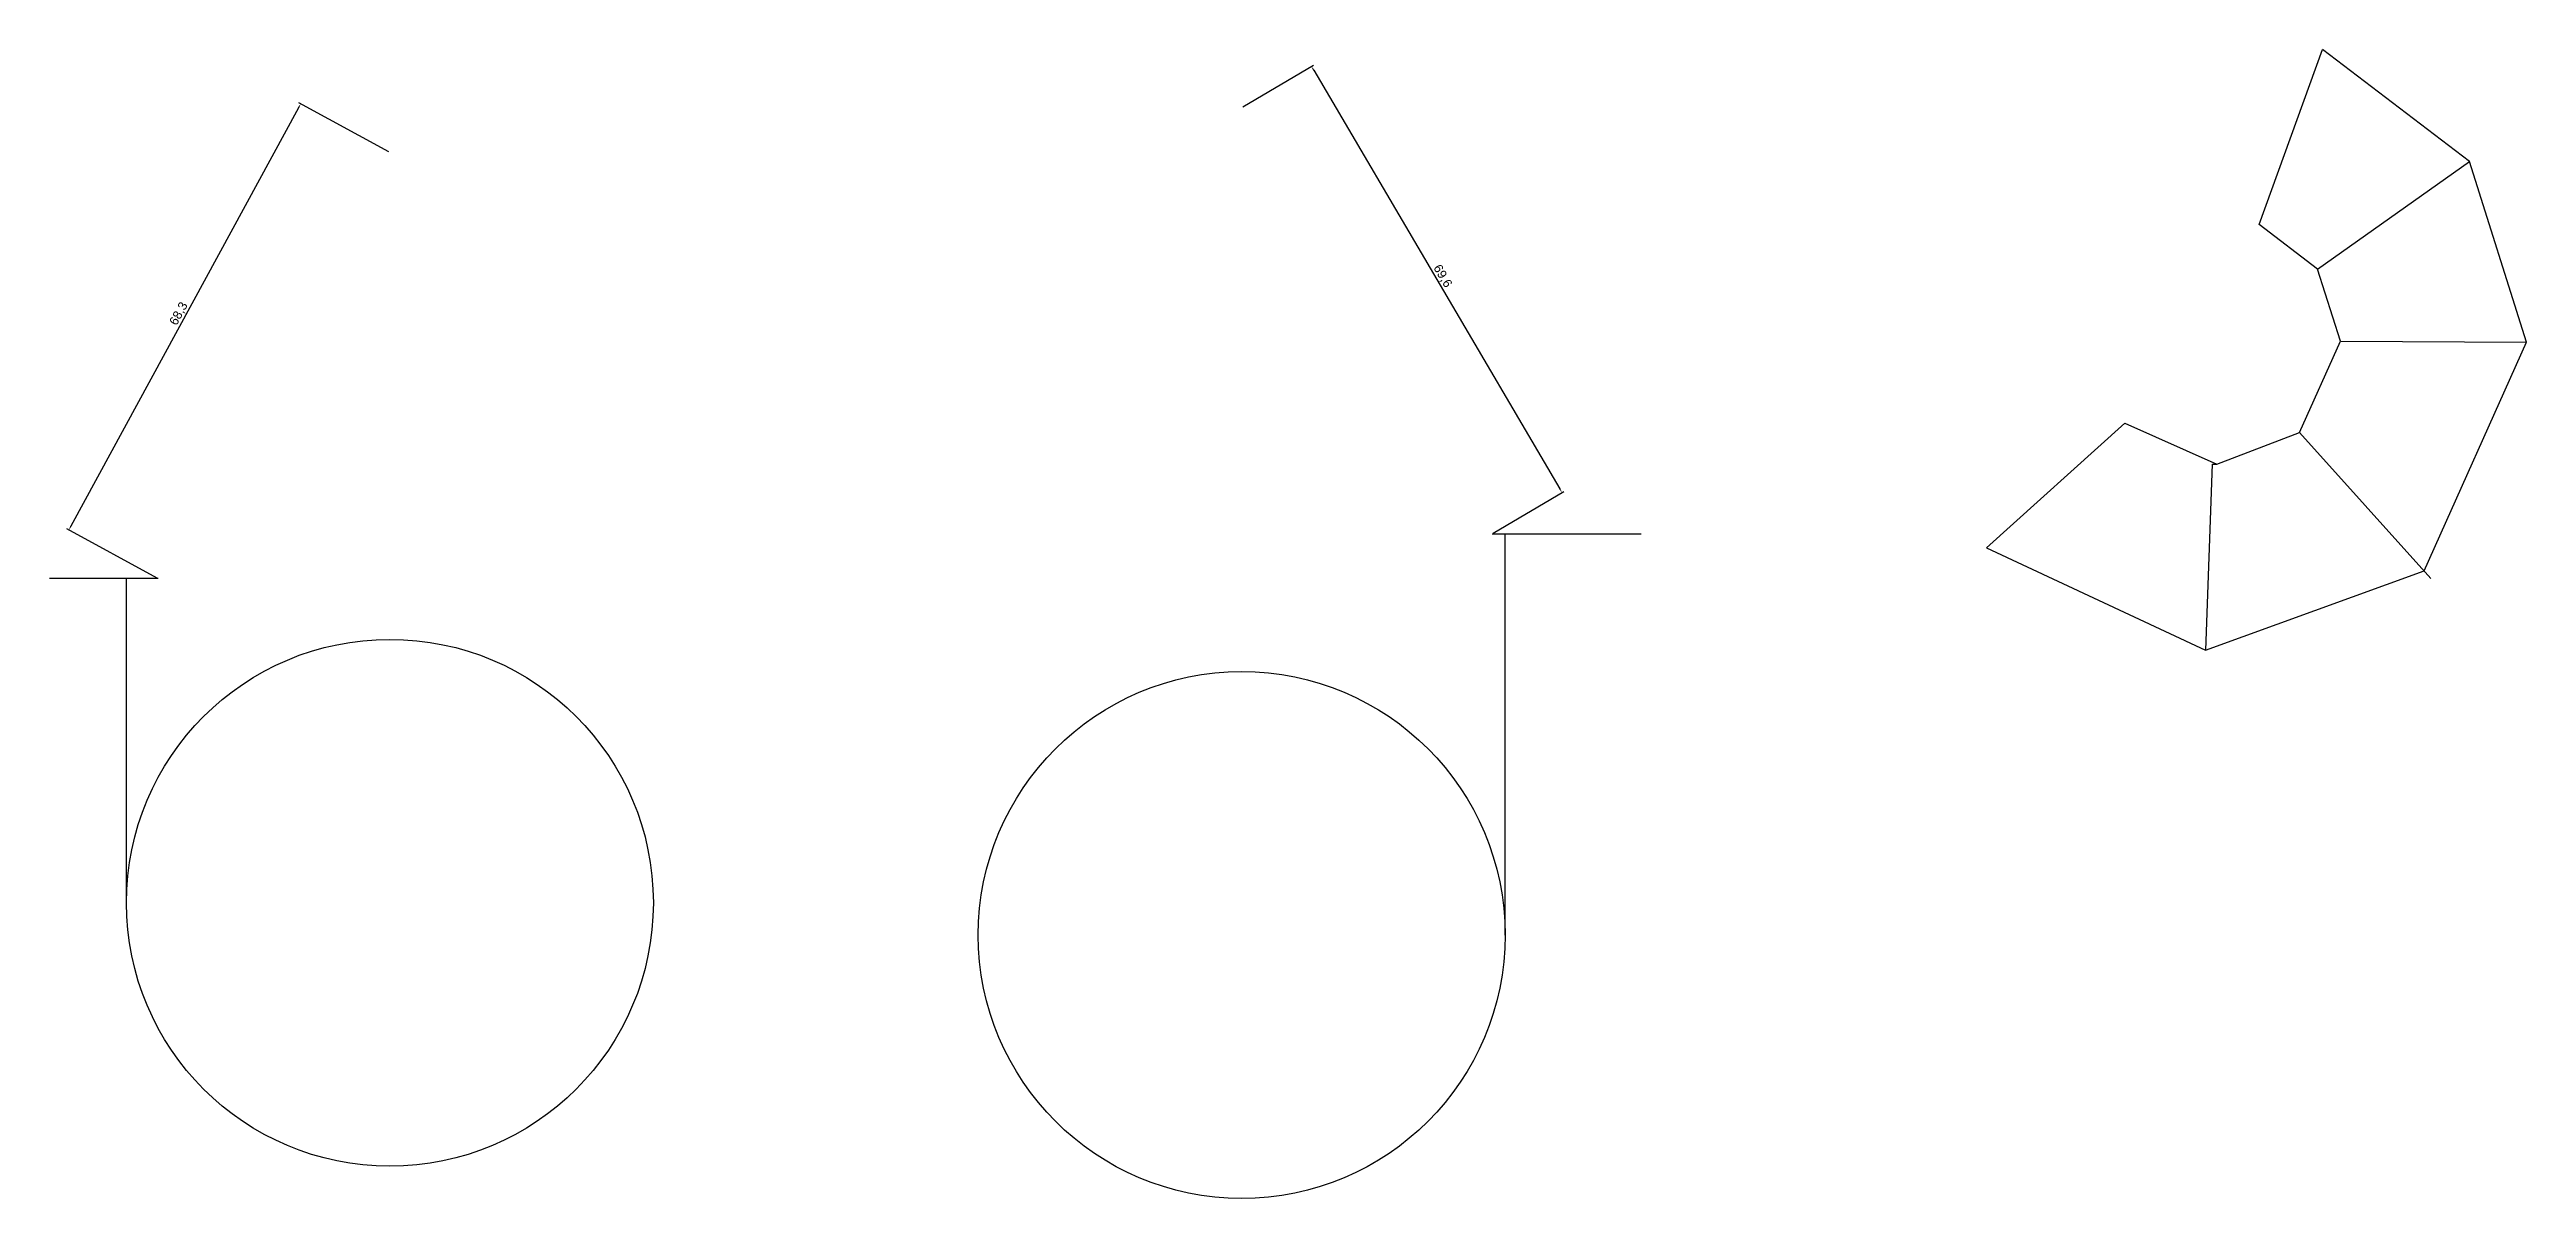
# Paper-space layout 'Layout1' of a CAD drawing. Header units: millimetres. Extents: x 98 to 1493, y 235 to 881.
import ezdxf

# ---------------------------------------------------------------- set-up
doc = ezdxf.new("R2010")
doc.units = ezdxf.units.MM
doc.styles.get("Standard").update_dxf_attribs({"font": 'arial.ttf'})
doc.dimstyles.new('ISO-25', dxfattribs={"dimtxt": 5, "dimasz": 2.5, "dimexe": 1.25, "dimexo": 0.625, "dimtad": 1, "dimtxsty": 'Standard', "dimcen": 2.5, "dimclrt": 5, "dimadec": 0, "dimazin": 0, "dimtfac": 1, "dimtmove": 0, "dimatfit": 3, "dimfxl": 1, "dimarcsym": 0})

# ---------------------------------------------------------------- blocks, each defined once
blk = doc.blocks.new('*D9')
at = {"color": 0, "lineweight": -2, "transparency": 16777216}
for p, q in [((769.8759879913612, 849.1711438107411), (809.6919213907296, 872.5743622691496)), ((809.8811213726619, 869.7856881456929), (948.4159226530007, 634.0962067576778)), ((910.944448541557, 609.1711438107411), (950.7603819409254, 632.5743622691496))]:
    blk.add_line(p, q, dxfattribs=at)
at = {"color": 0, "transparency": 16777216}
for points in [[(810.2403312569941, 869.9968264181811), (809.5219114883298, 869.5745498732048), (808.6142917377334, 871.9409474516854)], [(948.7751325373329, 634.307345030166), (948.0567127686686, 633.8850684851897), (949.6827522879292, 631.9409474516854)]]:
    blk.add_solid(points, dxfattribs=at)
at = {"layer": 'Defpoints', "color": 0, "transparency": 16777216}
for p in [(769.3371731648631, 848.854436402009), (949.6827522879292, 631.9409474516854), (910.4056337150589, 608.854436402009)]:
    blk.add_point(p, dxfattribs=at)
at = {"color": 5, "transparency": 16777216, "insert": (882.2777644635851, 753.780270015086), "char_height": 5, "attachment_point": 5, "rotation": 300.4463843170656}
blk.add_mtext('69,6', dxfattribs=at)
blk = doc.blocks.new('*D10')
at = {"color": 0, "lineweight": -2, "transparency": 16777216}
for p, q in [((289.1858648369638, 823.8699832121572), (238.4105028665057, 851.4880379756801)), ((238.3140341968601, 848.6946182442797), (110.1608078734027, 613.0869148788038)), ((158.6435528569531, 583.8699832121571), (107.868190886495, 611.4880379756801))]:
    blk.add_line(p, q, dxfattribs=at)
at = {"color": 0, "transparency": 16777216}
for points in [[(237.9480094773164, 848.8937087156592), (238.6800589164037, 848.4955277729002), (239.5085770251367, 850.8907665615418)], [(109.794783153859, 613.2860053501832), (110.5268325929464, 612.8878244074243), (108.966265045126, 610.8907665615417)]]:
    blk.add_solid(points, dxfattribs=at)
at = {"layer": 'Defpoints', "color": 0, "transparency": 16777216}
for p in [(289.7349019162793, 823.5713475050879), (108.966265045126, 610.8907665615417), (159.1925899362686, 583.5713475050879)]:
    blk.add_point(p, dxfattribs=at)
at = {"color": 5, "transparency": 16777216, "insert": (171.0488114216988, 732.6251351904549), "char_height": 5, "attachment_point": 5, "rotation": 61.457067789717705}
blk.add_mtext('68,3', dxfattribs=at)

psp = doc.layouts.get("Layout1")

# ---------------------------------------------------------------- linework, layer by layer
for p, q in [((1342.086511773355, 782.9879798826039), (1377.893435528939, 881.4492266305597)), ((1460.509647135383, 818.4807957276615), (1377.893435528939, 881.4492266305597)), ((1375.062874265805, 757.8540532275503), (1460.509647135383, 818.4807957276615)), ((1492.666866446334, 716.6148548881437), (1460.509647135383, 818.4807957276615)), ((1375.062874265805, 757.8540532275503), (1342.086511773355, 782.9879798826039)), ((1387.898467911743, 717.1941376318031), (1375.062874265805, 757.8540532275503)), ((1364.877524911125, 665.8619384312218), (1387.898467911743, 717.1941376318031)), ((1387.898467911743, 717.1941376318031), (1492.666866446334, 716.6148548881437)), ((1434.992127494929, 588.0114701955381), (1492.666866446334, 716.6148548881437)), ((1266.582507930726, 671.0009691592052), (1188.732039695043, 600.8863665754009)), ((1266.582507930726, 671.0009691592052), (1318.299531784917, 647.9789622854128)), ((1318.299531784917, 647.9789622854128), (1364.877524911125, 665.8619384312218)), ((1364.877524911125, 665.8619384312219), (1438.911331303046, 583.6598538370447)), ((1315.732174593245, 648.0263298618275), (1311.867490498826, 543.3276330368415)), ((910.4056337150587, 608.854436402009), (994.3214500537124, 608.854436402009)), ((917.6653304648207, 382.8755466522166), (917.6653304648207, 608.854436402009)), ((1188.732039695043, 600.8863665754009), (1311.867490498826, 543.3276330368415)), ((1311.867490498826, 543.3276330368415), (1434.992127494929, 588.0114701955381)), ((159.1925899362686, 583.5713475050879), (98.11407308601883, 583.5713475050879)), ((141.4067446162928, 401.0313379376717), (141.4067446162928, 583.5713475050879))]:
    psp.add_line(p, q)
for centre, radius in [((289.7349019162772, 401.0313379376717), 148.3281572999845), ((769.3371731648704, 382.8755466522166), 148.3281572999504)]:
    psp.add_circle(centre, radius)
psp.add_arc((1318.299531784917, 717.5789622854128), 69.6, 267.8860328888946, 270)

# ---------------------------------------------------------------- dimensions: what is measured, and where the dimension line sits
for p1, p2, distance, picture, middle in [((769.3371731648631, 848.854436402009), (910.4056337150587, 608.854436402009), 45.559620672632484, '*D9', (882.2777644635851, 753.780270015086)), ((289.7349019162793, 823.5713475050879), (159.1925899362686, 583.5713475050879), -57.17546999940393, '*D10', (171.0488114216988, 732.6251351904549))]:
    dim = psp.add_aligned_dim(p1=p1, p2=p2, distance=distance, dimstyle='ISO-25', override={"dimlfac": -0.25})
    dim.commit()
    dim.dimension.update_dxf_attribs({"geometry": picture, "text_midpoint": middle})

doc.saveas('drawing.dxf')
